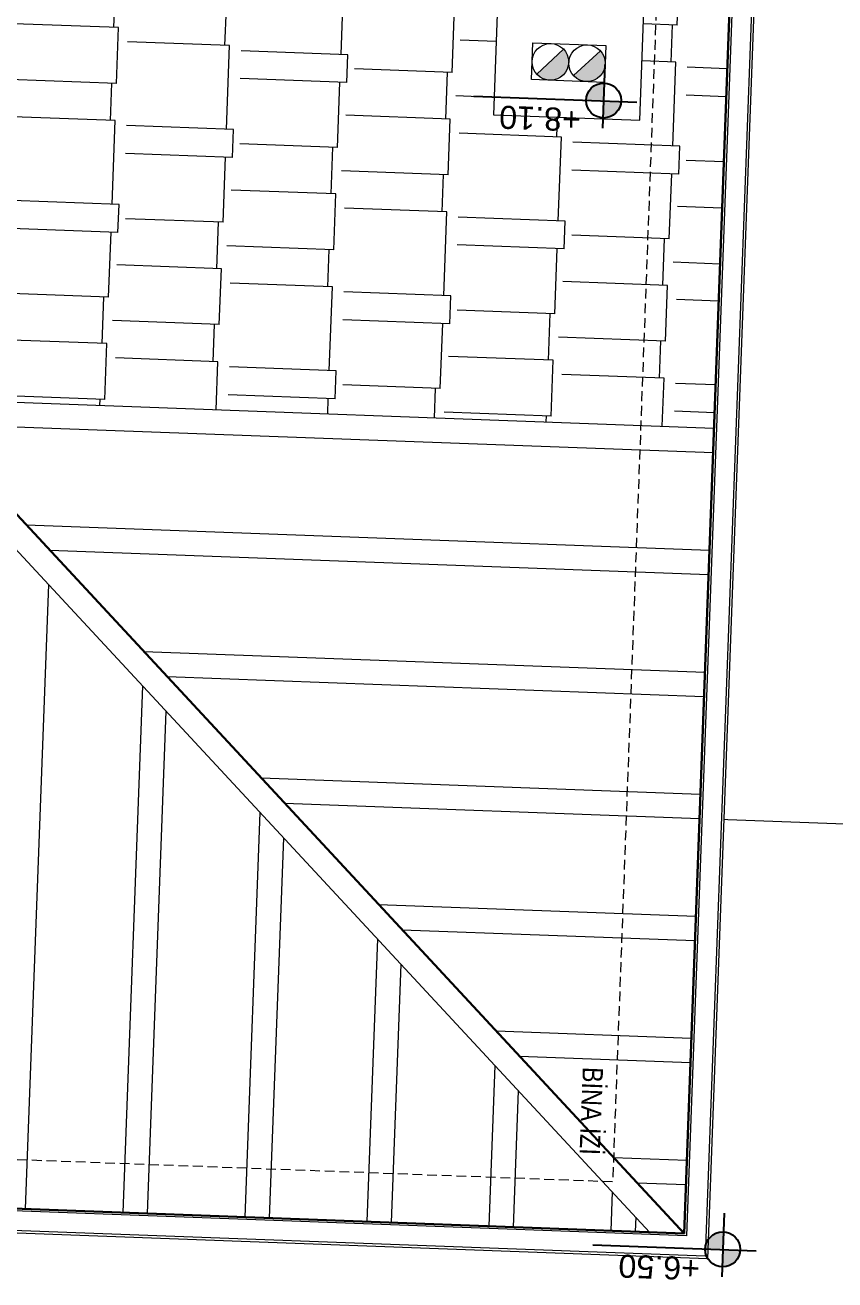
# Model space of a CAD drawing. Header units: centimetres. Extents: x 63871 to 181827, y -95930 to 42199.
# Drawn here: x 173854 to 174186, y 19182 to 19696 of the extents above; entities that cross this region are included whole.
import ezdxf

# ---------------------------------------------------------------- set-up
doc = ezdxf.new("R2010")
doc.units = ezdxf.units.CM
doc.linetypes.add('11-021_500-SatisOfisi_220512$0${ Diamond }', pattern=[12, 4, -2, 2, 2, -2])
for name, color, linetype, lineweight in [('A-AREA-IDEN', 7, 'Continuous', 9), ('A-FLOR-HRAL', 11, 'Continuous', 9), ('A-GLAZ', 151, 'Continuous', 9), ('A-WALL', 12, 'Continuous', 50), ('ARM_Pen_No__252', 8, 'Continuous', 18), ('Baca', 82, 'Continuous', 9), ('DUVAR', 7, 'Continuous', 40), ('İz DÜŞÜMÜ', 7, '11-021_500-SatisOfisi_220512$0${ Diamond }', 18), ('OLUK', 222, 'Continuous', 15), ('TARAMA', 251, 'Continuous', 5), ('Çatı', 144, 'Continuous', 30)]:
    doc.layers.add(name, color=color, linetype=linetype, lineweight=lineweight)
doc.layers.add('Dıış Ölçü', color=140, linetype='Continuous')
doc.layers.add('KOT', color=171, linetype='Continuous')
doc.styles.add('Arial', font='Arial.ttf', dxfattribs={"height": 250})
doc.styles.add('Arial_1', font='Arial.ttf', dxfattribs={"height": 300})
doc.styles.add('MtXpl_Arial_Narrow_1', font='')
doc.styles.add('RomanS', font='')
doc.styles.get('MtXpl_Arial_Narrow_1').set_extended_font_data('Arial Narrow')
doc.styles.get('RomanS').set_extended_font_data('Stylus BT')
doc.dimstyles.new('BÖYÜK', dxfattribs={"dimtxt": 70, "dimasz": 5, "dimexe": 5, "dimexo": 5, "dimgap": 2, "dimtad": 3, "dimdec": 0, "dimzin": 0, "dimdsep": 46, "dimtxsty": 'RomanS', "dimblk": 'DOT', "dimcen": 5, "dimadec": 0, "dimazin": 0, "dimtfac": 1, "dimtdec": 0, "dimtix": 1, "dimtofl": 0, "dimtmove": 1, "dimatfit": 0, "dimldrblk": 'DOT', "dimfxl": 10, "dimfxlon": 1, "dimtolj": 1, "dimtzin": 0, "dimarcsym": 0})

# ---------------------------------------------------------------- blocks, each defined once
blk = doc.blocks.new('*U7')
at = {"layer": 'KOT', "linetype": 'Continuous'}
for p, q in [((531941.68, 4296269.36), (531942.99, 4296269.75)), ((531942.99, 4296269.75), (531944.36, 4296269.88)), ((531944.36, 4296269.88), (531944.36, 4296269.75)), ((531944.36, 4296269.75), (531944.36, 4296269.36)), ((531937.38, 4296264.36), (531937.82, 4296265.66)), ((531937.82, 4296265.66), (531938.5, 4296266.85)), ((531938.5, 4296266.85), (531939.39, 4296267.88)), ((531939.39, 4296267.88), (531940.47, 4296268.73)), ((531940.47, 4296268.73), (531941.68, 4296269.36)), ((531944.36, 4296269.36), (531944.36, 4296268.73)), ((531944.36, 4296268.73), (531944.36, 4296267.88)), ((531944.36, 4296267.88), (531944.36, 4296266.85)), ((531944.36, 4296266.85), (531944.36, 4296265.66)), ((531944.36, 4296265.66), (531944.36, 4296264.36)), ((531937.2, 4296263), (531937.38, 4296264.36)), ((531944.36, 4296264.36), (531944.36, 4296263))]:
    blk.add_line(p, q, dxfattribs=at)
at = {"layer": 'KOT', "linetype": 'Continuous', "extrusion": (0, 0, -1)}
for points in [[(-531942.99, 4296269.75), (-531944.36, 4296269.36), (-531941.68, 4296269.36)], [(-531944.36, 4296269.88), (-531944.36, 4296269.75), (-531942.99, 4296269.75)], [(-531942.99, 4296269.75), (-531944.36, 4296269.75), (-531944.36, 4296269.36)], [(-531937.82, 4296265.66), (-531944.36, 4296264.36), (-531937.38, 4296264.36)], [(-531938.5, 4296266.85), (-531944.36, 4296265.66), (-531937.82, 4296265.66)], [(-531937.82, 4296265.66), (-531944.36, 4296265.66), (-531944.36, 4296264.36)], [(-531939.39, 4296267.88), (-531944.36, 4296266.85), (-531938.5, 4296266.85)], [(-531938.5, 4296266.85), (-531944.36, 4296266.85), (-531944.36, 4296265.66)], [(-531940.47, 4296268.73), (-531944.36, 4296267.88), (-531939.39, 4296267.88)], [(-531939.39, 4296267.88), (-531944.36, 4296267.88), (-531944.36, 4296266.85)], [(-531941.68, 4296269.36), (-531944.36, 4296268.73), (-531940.47, 4296268.73)], [(-531940.47, 4296268.73), (-531944.36, 4296268.73), (-531944.36, 4296267.88)], [(-531941.68, 4296269.36), (-531944.36, 4296269.36), (-531944.36, 4296268.73)], [(-531937.38, 4296264.36), (-531944.36, 4296263), (-531937.2, 4296263)], [(-531937.38, 4296264.36), (-531944.36, 4296264.36), (-531944.36, 4296263)]]:
    blk.add_solid(points, dxfattribs=at)
blk = doc.blocks.new('*U8')
at = {"layer": 'KOT', "linetype": 'Continuous'}
for p, q in [((531944.36, 4296263.14), (531944.36, 4296263.42)), ((531944.36, 4296261.74), (531944.36, 4296263.14)), ((531944.36, 4296260.39), (531944.36, 4296261.74)), ((531944.36, 4296259.15), (531944.36, 4296260.39)), ((531950.98, 4296260.39), (531950.32, 4296259.15)), ((531951.39, 4296261.74), (531950.98, 4296260.39)), ((531951.52, 4296263.14), (531951.39, 4296261.74)), ((531951.52, 4296263.42), (531951.52, 4296263.14)), ((531944.36, 4296258.07), (531944.36, 4296259.15)), ((531944.36, 4296257.18), (531944.36, 4296258.07)), ((531944.36, 4296256.51), (531944.36, 4296257.18)), ((531944.36, 4296256.11), (531944.36, 4296256.51)), ((531945.76, 4296256.11), (531944.36, 4296255.97)), ((531944.36, 4296255.97), (531944.36, 4296256.11)), ((531947.1, 4296256.51), (531945.76, 4296256.11)), ((531948.34, 4296257.18), (531947.1, 4296256.51)), ((531949.42, 4296258.07), (531948.34, 4296257.18)), ((531950.32, 4296259.15), (531949.42, 4296258.07))]:
    blk.add_line(p, q, dxfattribs=at)
at = {"layer": 'KOT', "linetype": 'Continuous', "extrusion": (0, 0, -1)}
for points in [[(-531944.36, 4296263.42), (-531951.52, 4296263.14), (-531944.36, 4296263.14)], [(-531944.36, 4296263.42), (-531951.52, 4296263.42), (-531951.52, 4296263.14)], [(-531944.36, 4296263.14), (-531951.39, 4296261.74), (-531944.36, 4296261.74)], [(-531944.36, 4296263.14), (-531951.52, 4296263.14), (-531951.39, 4296261.74)], [(-531944.36, 4296261.74), (-531950.98, 4296260.39), (-531944.36, 4296260.39)], [(-531944.36, 4296261.74), (-531951.39, 4296261.74), (-531950.98, 4296260.39)], [(-531944.36, 4296260.39), (-531950.32, 4296259.15), (-531944.36, 4296259.15)], [(-531944.36, 4296260.39), (-531950.98, 4296260.39), (-531950.32, 4296259.15)], [(-531944.36, 4296259.15), (-531949.42, 4296258.07), (-531944.36, 4296258.07)], [(-531944.36, 4296259.15), (-531950.32, 4296259.15), (-531949.42, 4296258.07)], [(-531944.36, 4296258.07), (-531948.34, 4296257.18), (-531944.36, 4296257.18)], [(-531944.36, 4296258.07), (-531949.42, 4296258.07), (-531948.34, 4296257.18)], [(-531944.36, 4296257.18), (-531947.1, 4296256.51), (-531944.36, 4296256.51)], [(-531944.36, 4296257.18), (-531948.34, 4296257.18), (-531947.1, 4296256.51)], [(-531944.36, 4296256.51), (-531945.76, 4296256.11), (-531944.36, 4296256.11)], [(-531944.36, 4296256.51), (-531947.1, 4296256.51), (-531945.76, 4296256.11)], [(-531944.36, 4296256.11), (-531945.76, 4296256.11), (-531944.36, 4296255.97)]]:
    blk.add_solid(points, dxfattribs=at)
blk = doc.blocks.new('asdf')
at = {"layer": 'KOT'}
for p, q in [((435094.33, 4281336.77), (435094.33, 4281362.83)), ((435080.69, 4281351.86), (435147.51, 4281351.86))]:
    blk.add_line(p, q, dxfattribs=at)
blk.add_circle((435094.33, 4281351.57), 7.17, dxfattribs=at)
at = {"layer": 'KOT', "linetype": 'Continuous'}
for name, p in [('*U7', (-96850.02, -14911.15)), ('*U8', (-96850.02, -14911.57))]:
    blk.add_blockref(name, p, dxfattribs=at)
blk = doc.blocks.new('afadfa')
at = {"layer": 'Baca'}
h = blk.add_hatch(color=0, dxfattribs=at)
h.dxf.hatch_style = 1
h.paths.add_polyline_path([(525548.61, 4261233.83, 0.670516), (525535.77, 4261228.56, 0.199315), (525537.97, 4261223.25)])
h = blk.add_hatch(color=0, dxfattribs=at)
h.dxf.hatch_style = 1
h.paths.add_polyline_path([(525563.68, 4261233.75, 0.675614), (525550.77, 4261228.56, 0.202965), (525553.05, 4261223.18)])
for p, q in [((525537.97, 4261223.25), (525548.61, 4261233.83)), ((525553.05, 4261223.18), (525563.68, 4261233.75))]:
    blk.add_line(p, q, dxfattribs=at)
blk.add_lwpolyline([(525535.77, 4261236.11), (525565.77, 4261236.05), (525565.77, 4261220.99), (525535.77, 4261221.06)], close=True, dxfattribs=at)
for centre in [(525543.27, 4261228.56), (525558.27, 4261228.56)]:
    blk.add_circle(centre, 7.5, dxfattribs=at)
blk = doc.blocks.new('HRD')
at = {"layer": 'ARM_Pen_No__252'}
h = blk.add_hatch(dxfattribs=at)
h.set_pattern_fill('AR-B816', color=256, scale=0.09)
h.set_pattern_definition([(0, (-39959.2, 0), (0, 18.288), []), (90, (-39959.2, 0), (-18.288, 18.288), [18.288, -18.288])])
h.paths.add_polyline_path([(154149.63, 35592.48), (154149.63, 35503.48), (154219.63, 35503.48), (154219.63, 35483.24), (154324.63, 35483.24), (154324.63, 35692.48), (154369.63, 35692.48), (154369.63, 35927.48), (154369.63, 35927.48), (154369.63, 36097.48), (154369.63, 36177.48), (154254.63, 36177.48), (153954.63, 36177.48), (153839.63, 36177.48), (153839.63, 35897.6), (153869.63, 35897.54), (153869.63, 35882.48), (154019.63, 35882.48), (154019.63, 35872.48), (154019.63, 35833.25, -0.444416), (154030.45, 35823.48, -0.444416), (154019.63, 35813.72), (154019.63, 35773.48), (153939.63, 35773.48), (153939.63, 35692.48), (154019.63, 35692.48), (154019.63, 35687.48), (154019.63, 35633.7), (154020.63, 35632.93), (154019.63, 35631.47), (154019.63, 35592.48), (154019.63, 35582.48), (153989.63, 35582.48), (153989.63, 35577.48), (153989.63, 35497.48), (153989.63, 35437.48), (153994.63, 35437.48), (154094.63, 35437.48), (154139.63, 35437.48), (154139.63, 35592.48)])
at = {"layer": 'A-FLOR-HRAL'}
for p, q in [((154389.63, 36367.48), (153819.63, 36367.48)), ((153819.63, 36367.48), (153819.63, 36197.48)), ((154385.63, 36363.48), (153823.63, 36363.48)), ((153823.63, 36363.48), (153823.63, 36197.48))]:
    blk.add_line(p, q, dxfattribs=at)
at = {"layer": 'A-GLAZ', "ltscale": 3}
for p, q in [((153954.63, 36177.48), (153954.63, 36197.48)), ((153954.63, 36197.48), (153959.63, 36197.48)), ((154254.63, 36197.48), (153954.63, 36197.48)), ((153959.63, 36197.48), (153959.63, 36177.48)), ((153959.63, 36187.48), (154109.63, 36187.48)), ((153959.63, 36187.48), (153964.63, 36187.48)), ((153964.63, 36187.48), (153964.63, 36182.48)), ((154104.63, 36184.98), (153964.63, 36184.98)), ((154109.63, 36182.48), (153959.63, 36182.48)), ((153959.63, 36177.48), (153954.63, 36177.48)), ((154254.63, 36177.48), (153954.63, 36177.48))]:
    blk.add_line(p, q, dxfattribs=at)
at = {"layer": 'A-WALL', "lineweight": 53}
for p, q in [((153819.63, 35782.48), (153819.63, 36197.48)), ((153819.63, 36197.48), (153954.63, 36197.48)), ((153839.63, 36177.48), (153839.63, 35882.48)), ((153954.63, 36177.48), (153839.63, 36177.48)), ((154019.63, 35882.48), (153839.63, 35882.48)), ((154019.63, 35872.48), (154019.63, 35882.48))]:
    blk.add_line(p, q, dxfattribs=at)
at = {"layer": 'A-WALL', "lineweight": 50}
blk.add_line((153954.63, 36197.48), (153954.63, 36177.48), dxfattribs=at)
at = {"layer": 'İz DÜŞÜMÜ'}
blk.add_lwpolyline([(153819.63, 36347.48), (154419.63, 36347.49), (154419.63, 35292.49), (154159.63, 35292.49), (154159.63, 35357.48), (153819.63, 35357.48), (153819.63, 36347.48)], dxfattribs=at)
at = {"layer": 'Baca'}
blk.add_blockref('afadfa', (-371696.14, -4225338.51), dxfattribs=at)
at = {"layer": 'DUVAR'}
blk.add_blockref('asdf', (-281104.75, -4245366.95), dxfattribs=at)
at = {"style": 'MtXpl_Arial_Narrow_1'}
for s, p in [('Döş', (153981.93, 36038.63)), (': Lamine parke', (153999.93, 36038.62)), ('Tav: Sıva+Boya', (153982.37, 36025.58)), ('Duv: Sıva+Boya', (153981.89, 36012.53))]:
    blk.add_text(s, height=8.316, rotation=359.957, dxfattribs=at).set_placement(p)
at = {"layer": 'A-AREA-IDEN', "width": 224.1999, "attachment_point": 2, "line_spacing_factor": 0.941778, "style": 'Arial'}
for s, insert, char_height in [('SALON & MUTFAK', (154081.66, 36095.88), 16.4692), ('33 m²', (154010.7, 36072.58), 16.469)]:
    blk.add_mtext(s, dxfattribs=dict(at, insert=insert, char_height=char_height))
at = {"layer": 'KOT', "style": 'Arial_1'}
blk.add_text('+0.50', height=9.45, dxfattribs=at).set_placement((154002.17, 35988.95))
blk = doc.blocks.new('_Dot')
at = {"color": 0, "linetype": 'ByBlock', "lineweight": -2}
blk.add_line((-0.5, 0), (-1, 0), dxfattribs=at)
at = {"color": 0, "linetype": 'ByBlock', "const_width": 0.5}
blk.add_lwpolyline([(-0.25, 0, 1), (0.25, 0, 1)], format="xyb", close=True, dxfattribs=at)
blk = doc.blocks.new('*D438')
at = {"layer": 'Defpoints', "color": 0, "transparency": 16777216}
for p in [(-3855.72, 4441.73), (-3155.75, 4415.74), (-3155.75, 4415.74)]:
    blk.add_point(p, dxfattribs=at)
at = {"layer": 'Dıış Ölçü', "color": 0, "lineweight": -2, "transparency": 16777216}
for p, q in [((-3855.72, 4441.73), (-3855.91, 4436.73)), ((-3850.72, 4441.55), (-3160.75, 4415.92)), ((-3155.75, 4415.74), (-3155.94, 4410.74))]:
    blk.add_line(p, q, dxfattribs=at)
at = {"layer": 'Dıış Ölçü', "color": 0, "lineweight": -2, "transparency": 16777216, "xscale": 5, "yscale": 5, "zscale": 5}
for p, rotation in [((-3855.72, 4441.73), 177.8731903117558), ((-3155.75, 4415.74), 357.8731903117558)]:
    blk.add_blockref('_Dot', p, dxfattribs=dict(at, rotation=rotation))
at = {"layer": 'Dıış Ölçü', "color": 0, "transparency": 16777216, "insert": (-3504.26, 4468.47), "char_height": 70, "attachment_point": 5, "rotation": 357.8732, "style": 'RomanS'}
blk.add_mtext('\\A1;700', dxfattribs=at)
blk = doc.blocks.new('çatı planı')
at = {"layer": 'KOT'}
h = blk.add_hatch(color=256, dxfattribs=at)
h.dxf.hatch_style = 1
h.paths.add_polyline_path([(-686.09, 2.7, 0.402561), (-693.25, -4.18), (-686.09, -4.18)])
blk.add_line((-686.09, -18.85), (-686.09, 7.21), dxfattribs=at)
blk.add_wipeout([(-680, -1060), (-680, 0), (0, 0), (0, -1125), (-340, -1125), (-340, -1060)]).dxf.layer = 'OLUK'
h = blk.add_hatch(color=256, dxfattribs=at)
h.dxf.hatch_style = 1
h.paths.add_polyline_path([(-678.93, -4.05, 0.009987), (-678.93, -3.77), (-686.09, -3.77), (-686.09, -11.22, 0.414214)])
h = blk.add_hatch(color=256, dxfattribs=at)
h.dxf.hatch_style = 1
h.paths.add_polyline_path([(-619.84, -465.68, 0.402561), (-627, -472.56), (-619.84, -472.56)])
h = blk.add_hatch(color=256, dxfattribs=at)
h.dxf.hatch_style = 1
h.paths.add_polyline_path([(-612.67, -472.43, 0.009987), (-612.68, -472.14), (-619.84, -472.14), (-619.84, -479.59, 0.414214)])
at = {"layer": 'Çatı', "lineweight": 15}
h = blk.add_hatch(dxfattribs=at)
h.set_pattern_fill('AR-RSHKE', color=251, scale=0.15, angle=270)
h.set_pattern_definition([(270, (-196861.627, -36377.483), (45.72, -97.155), [22.86, -19.05, 26.67, -11.43, 34.29, -15.24]), (270, (-196859.72, -36400.343), (45.72, -97.155), [19.05, -72.39, 15.24, -22.86]), (270, (-196864.484, -36446.063), (45.72, -97.155), [11.43, -118.11]), (0, (-196861.627, -36377.483), (45.72, 32.385), [43.815, -139.065]), (0, (-196861.627, -36400.343), (45.72, 32.385), [42.8625, -140.0175]), (0, (-196861.627, -36419.393), (45.72, 32.385), [40.005, -142.875]), (0, (-196864.484, -36446.063), (45.72, 32.385), [43.815, -139.065]), (0, (-196864.484, -36457.493), (45.72, 32.385), [43.815, -139.065]), (0, (-196861.627, -36491.783), (45.72, 32.385), [41.91, -140.97])])
h.paths.add_polyline_path([(-340, -340), (-670, -340), (-670, -1050), (-340, -720)])
h.paths.add_polyline_path([(-554.79, -586.74), (-554.79, -524.95), (-462.64, -524.95), (-462.64, -586.74)], flags=16)
h.paths.add_polyline_path([(-438.13, -595), (-438.13, -505), (-358.13, -505), (-358.13, -595)], flags=16)
h.paths.add_polyline_path([(-435.13, -592), (-435.13, -508), (-361.13, -508), (-361.13, -592)], flags=0)
h.paths.add_polyline_path([(-575, -509.93), (-635, -509.93), (-635, -464.95), (-575, -464.95)], flags=16)
h.paths.add_polyline_path([(-590, -495), (-620, -494.93), (-620, -479.88), (-590, -479.95)], flags=0)
h.paths.add_polyline_path([(-605, -487.43, -1), (-620, -487.43, -1), (-605, -487.43, -1), (-590, -487.43, -1)], flags=0)
h.paths.add_polyline_path([(-540.96, -552.31), (-463.64, -552.31), (-463.64, -528.57), (-540.96, -528.57)], flags=8)
h.paths.add_polyline_path([(-428.72, -520.12), (-364.78, -520.12), (-364.78, -508.56), (-428.72, -508.56)], flags=8)
at = {"layer": 'Baca'}
blk.add_lwpolyline([(-635, -509.93), (-575, -509.93), (-575, -464.95), (-635, -464.95)], close=True, dxfattribs=at)
at = {"layer": 'İz DÜŞÜMÜ'}
blk.add_lwpolyline([(-300, -1020), (-300, -960), (-40, -960), (-40, -1085), (-300, -1085), (-300, -1020), (-640, -1020), (-640, -30), (-300, -30), (-300, -180), (-40, -180), (-40, -1095)], dxfattribs=at)
at = {"layer": 'KOT'}
for p, q in [((-699.74, -3.77), (-632.92, -3.77)), ((-619.84, -487.23), (-619.84, -461.16)), ((-633.49, -472.14), (-566.67, -472.14))]:
    blk.add_line(p, q, dxfattribs=at)
for centre in [(-686.09, -4.05), (-619.84, -472.43)]:
    blk.add_circle(centre, 7.17, dxfattribs=at)
at = {"layer": 'OLUK'}
for points in [[(-340, -1125), (-340, -1060), (-680, -1060), (-680, 0), (0, 0), (0, -1125)], [(-339, -1124), (-339, -1059), (-679, -1059), (-679, -1), (-1, -1), (-1, -1124)], [(-331, -1116), (-331, -1051), (-671, -1051), (-671, -9), (-9, -9), (-9, -1116)]]:
    blk.add_lwpolyline(points, close=True, dxfattribs=at)
at = {"layer": 'TARAMA'}
for p, q in [((-340, -340), (-670, -10)), ((-655.86, -10), (-340, -325.86)), ((-650, -15.86), (-650, -10)), ((-640, -25.86), (-640, -10)), ((-600, -65.86), (-600, -10)), ((-590, -75.86), (-590, -10)), ((-550, -115.86), (-550, -10)), ((-540, -125.86), (-540, -10)), ((-500, -165.86), (-500, -10)), ((-490, -175.86), (-490, -10)), ((-450, -215.86), (-450, -10)), ((-440, -225.86), (-440, -10)), ((-400, -265.86), (-400, -10)), ((-650, -30), (-670, -30)), ((-640, -40), (-670, -40)), ((-600, -80), (-670, -80)), ((-590, -90), (-670, -90)), ((-550, -130), (-670, -130)), ((-540, -140), (-670, -140)), ((-500, -180), (-670, -180)), ((-490, -190), (-670, -190)), ((-450, -230), (-670, -230)), ((-440, -240), (-670, -240)), ((-400, -280), (-670, -280)), ((-390, -290), (-670, -290)), ((-350, -330), (-670, -330)), ((-340, -340), (-670, -340))]:
    blk.add_line(p, q, dxfattribs=at)
at = {"layer": 'Çatı'}
blk.add_line((-670, -10), (-340, -340), dxfattribs=at)
blk.add_lwpolyline([(-330, -1115), (-330, -1050), (-670, -1050), (-670, -10), (-10, -10), (-10, -1115)], close=True, dxfattribs=at)
at = {"layer": 'Baca'}
blk.add_blockref('afadfa', (-526155.77, -4261715.99), dxfattribs=at)
at = {"style": 'MtXpl_Arial_Narrow_1'}
blk.add_text('BİNA İZİ', height=8.316, rotation=89.957, dxfattribs=at).set_placement((-626.05, -76.69))
at = {"layer": 'KOT', "char_height": 9.45, "width": 57.6964, "attachment_point": 2, "line_spacing_factor": 0.941778, "style": 'Arial_1'}
for s, insert in [('+6.50', (-660.37, 9.03)), ('+8.10', (-594.11, -459.35))]:
    blk.add_mtext(s, dxfattribs=dict(at, insert=insert))
blk = doc.blocks.new('VAZİYET PLANI')
at = {"rotation": 177.873189238168}
blk.add_blockref('HRD', (151205.29, 34905.68), dxfattribs=at)
at = {"layer": 'Dıış Ölçü'}
dim = blk.add_aligned_dim(p1=(-3855.72, 4441.73), p2=(-3155.75, 4415.74), distance=0, dimstyle='BÖYÜK', dxfattribs=at)
dim.commit()
dim.dimension.update_dxf_attribs({"geometry": '*D438', "text_midpoint": (-3504.26, 4468.47)})
at = {"layer": 'OLUK', "rotation": 177.8731895439683}
blk.add_blockref('çatı planı', (-4497.96, 4285.46), dxfattribs=at)

msp = doc.modelspace()

# ---------------------------------------------------------------- block references
at = {"layer": 'OLUK'}
msp.add_blockref('VAZİYET PLANI', (177951.86, 14930.11), dxfattribs=at)

doc.saveas('drawing.dxf')
